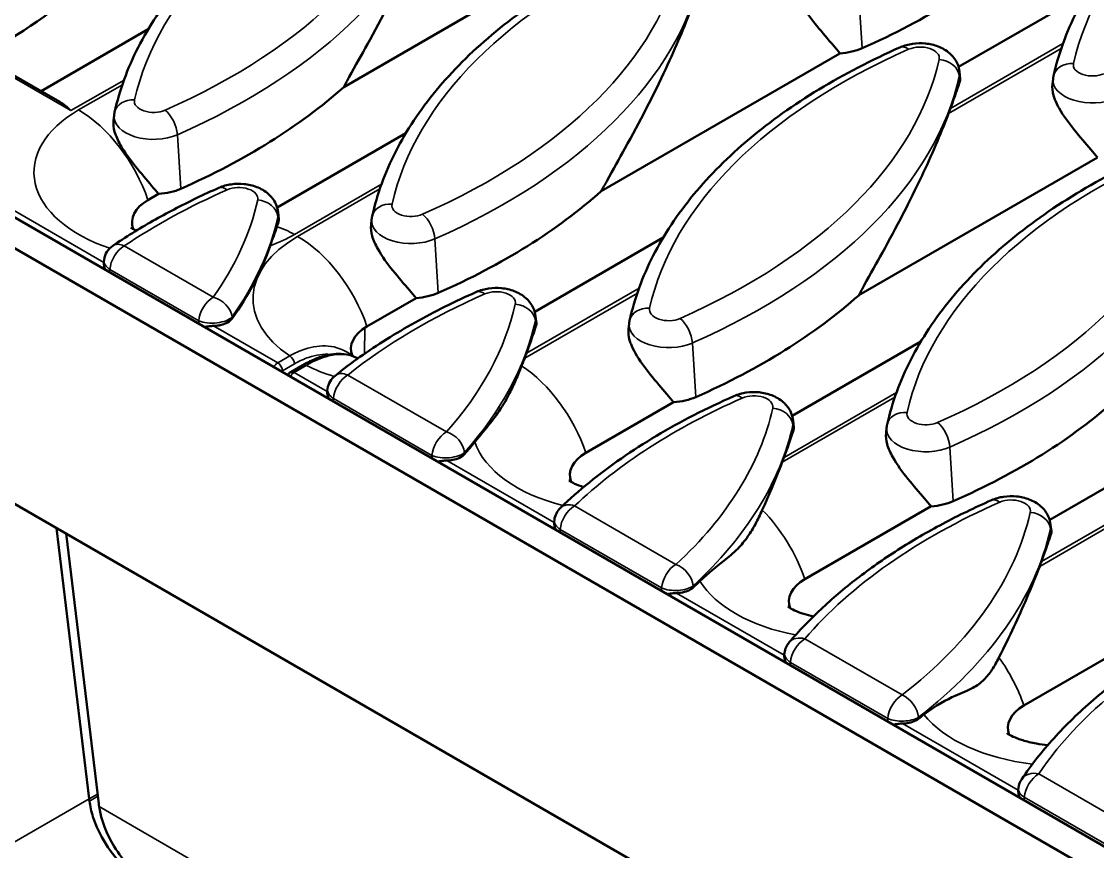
# Model space of a CAD drawing. Header units: millimetres. Extents: x 0 to 1485, y 0 to 1050.
# Drawn here: x 212.15 to 251.63, y 171.01 to 201.47 of the extents above; entities that cross this region are included whole.
import ezdxf

# ---------------------------------------------------------------- set-up
doc = ezdxf.new("R2010")
doc.units = ezdxf.units.MM
doc.header["$LTSCALE"] = 2.5
doc.layers.add('Sichtbar (ISO)', color=7, linetype='Continuous', lineweight=50)
doc.layers.add('Sichtbar schmal (ISO)', color=7, linetype='Continuous', lineweight=35)

msp = doc.modelspace()

# ---------------------------------------------------------------- linework, layer by layer
at = {"layer": 'Sichtbar (ISO)'}
for p, q in [((399.039, 86.231), (43.718, 291.376)), ((42.745, 290.814), (398.067, 85.67)), ((232.735, 204.128), (223.973, 199.069)), ((246.538, 199.806), (251.259, 202.532)), ((213.551, 198.527), (208.748, 201.3)), ((212.866, 198.922), (216.803, 201.195)), ((242.185, 200.306), (233.422, 195.247)), ((246.574, 199.628), (246.599, 199.389)), ((250.003, 199.372), (249.981, 199.167)), ((215.548, 198.035), (215.526, 197.831)), ((221.532, 194.647), (226.253, 197.373)), ((251.634, 196.483), (242.872, 191.424)), ((217.179, 195.147), (216.79, 194.922)), ((221.568, 194.469), (221.593, 194.23)), ((224.997, 194.213), (224.975, 194.009)), ((230.981, 190.824), (235.702, 193.55)), ((215.167, 192.659), (215.178, 192.731)), ((226.628, 191.324), (224.825, 190.283)), ((231.017, 190.646), (231.043, 190.408)), ((234.447, 190.39), (234.425, 190.186)), ((240.431, 187.002), (245.152, 189.727)), ((222.028, 188.609), (222.47, 188.864)), ((223.371, 187.921), (223.381, 187.99)), ((205.294, 187.577), (235.518, 170.127)), ((236.078, 187.501), (232.861, 185.644)), ((240.467, 186.823), (240.492, 186.585)), ((243.896, 186.567), (243.874, 186.363)), ((249.88, 183.179), (254.601, 185.905)), ((245.527, 183.679), (240.896, 181.005)), ((213.428, 182.881), (214.632, 172.94)), ((231.694, 183.114), (231.703, 183.181)), ((249.916, 183.001), (249.942, 182.762)), ((213.784, 182.676), (214.984, 172.763)), ((254.977, 179.856), (248.931, 176.366)), ((240.142, 178.235), (240.15, 178.3)), ((248.725, 173.278), (248.733, 173.34))]:
    msp.add_line(p, q, dxfattribs=at)
for centre, radius, start, end in [((215.92, 192.623), 0.75, 124.0019, 171.7269), ((222.153, 188.392), 0.25, 120, 157.2633), ((224.124, 187.887), 0.75, 128.591, 172.0615), ((232.446, 183.081), 0.75, 133.691, 172.3762), ((240.894, 178.204), 0.75, 139.4229, 172.6758), ((249.477, 173.248), 0.75, 145.9269, 172.9646)]:
    msp.add_arc(centre, radius, start, end, dxfattribs=at)
for centre, major_axis, ratio, start_param, end_param in [((227.445, 212.261), (-25.638, 0), 0.57735, 2.222684, 2.567922), ((192.99, 210.925), (-25.638, 0), 0.57735, 2.331, 2.567922), ((241.998, 201.252), (-1.65, 0), 0.57735, 1.683917, 2.222684), ((202.439, 207.103), (-25.638, 0), 0.57735, 2.222684, 2.567922), ((221.338, 201.294), (25.441, 0), 0.57735, 6.064161, 6.076487), ((216.992, 196.093), (-1.65, 0), 0.57735, 1.683917, 2.222684), ((211.889, 203.28), (-25.638, 0), 0.57735, 2.222684, 2.567922), ((218.204, 194.106), (-2, 0), 0.57735, 5.497787, 6.504343), ((196.333, 196.136), (25.441, 0), 0.57735, 5.894546, 6.084834), ((226.442, 192.271), (-1.65, 0), 0.57735, 1.683917, 2.222684), ((221.338, 199.457), (-25.638, 0), 0.57735, 2.222684, 2.567922), ((226.24, 189.467), (-2, 0), 0.57735, 5.497787, 6.518933), ((205.782, 192.313), (25.441, 0), 0.57735, 6.064161, 6.076487), ((235.891, 188.448), (-1.65, 0), 0.57735, 1.683917, 2.222684), ((230.788, 195.635), (-25.638, 0), 0.57735, 2.222684, 2.567922), ((205.782, 192.313), (-25.441, 0), 0.57735, 2.666594, 2.700171), ((234.275, 184.828), (-2, 0), 0.57735, 5.497787, 6.504343), ((215.232, 188.49), (25.441, 0), 0.57735, 6.064161, 6.076487), ((245.341, 184.625), (-1.65, 0), 0.57735, 1.683917, 2.222684), ((224.681, 184.668), (25.441, 0), 0.57735, 6.064161, 6.076487), ((215.232, 188.49), (-25.441, 0), 0.57735, 2.58257, 2.60097), ((242.31, 180.188), (-2, 0), 0.57735, 5.497787, 6.504343), ((250.345, 175.549), (-2, 0), 0.57735, 5.497787, 6.504343), ((224.681, 184.668), (-25.441, 0), 0.57735, 2.500146, 2.513234), ((218.932, 170.782), (3.362, -5.128), 0.535752, 3.966448, 3.982155)]:
    msp.add_ellipse(centre, major_axis=major_axis, ratio=ratio, start_param=start_param, end_param=end_param, dxfattribs=at)
for points, knots in [([(250.021, 199.482), (250.202, 200.292), (250.494, 201.089), (251.282, 202.636), (251.78, 203.385), (252.963, 204.818), (253.648, 205.503), (255.187, 206.794), (256.041, 207.401), (257.895, 208.526), (258.896, 209.044), (259.958, 209.512)], [2.4844831, 2.4844831, 2.4844831, 2.4844831, 2.6426072, 2.6426072, 2.8007312, 2.8007312, 2.9588553, 2.9588553, 3.1169793, 3.1169793, 3.2751034, 3.2751034, 3.2751034, 3.2751034]), ([(215.566, 198.146), (215.747, 198.955), (216.038, 199.753), (216.827, 201.299), (217.325, 202.049), (218.507, 203.482), (219.193, 204.167), (220.732, 205.458), (221.586, 206.065), (223.44, 207.19), (224.441, 207.708), (225.503, 208.176)], [2.4844831, 2.4844831, 2.4844831, 2.4844831, 2.6426072, 2.6426072, 2.8007312, 2.8007312, 2.9588553, 2.9588553, 3.1169793, 3.1169793, 3.2751034, 3.2751034, 3.2751034, 3.2751034]), ([(227.272, 205.748), (227.034, 205.129), (226.719, 204.372), (225.902, 202.618), (225.374, 201.603), (224.64, 200.27), (224.409, 199.86), (224.108, 199.317), (224.04, 199.193), (223.973, 199.069)], [5.610352, 5.610352, 5.610352, 5.610352, 6.256852, 6.256852, 7.009099, 7.009099, 7.296608, 7.296608, 7.380319, 7.380319, 7.380319, 7.380319]), ([(225.015, 194.323), (225.196, 195.133), (225.488, 195.93), (226.277, 197.477), (226.774, 198.226), (227.957, 199.66), (228.642, 200.344), (230.181, 201.636), (231.035, 202.243), (232.889, 203.367), (233.89, 203.885), (234.952, 204.353)], [2.4844831, 2.4844831, 2.4844831, 2.4844831, 2.6426072, 2.6426072, 2.8007312, 2.8007312, 2.9588553, 2.9588553, 3.1169793, 3.1169793, 3.2751034, 3.2751034, 3.2751034, 3.2751034]), ([(242.185, 200.306), (242.106, 200.401), (242.025, 200.497), (241.745, 200.826), (241.538, 201.063), (241.137, 201.564), (240.94, 201.824), (240.692, 202.267), (240.618, 202.43), (240.533, 202.73), (240.519, 202.868), (240.532, 202.99)], [1.2625413, 1.2625413, 1.2625413, 1.2625413, 1.3515841, 1.3515841, 1.5621044, 1.5621044, 1.7726247, 1.7726247, 1.8811482, 1.8811482, 1.9808775, 1.9808775, 1.9808775, 1.9808775]), ([(236.722, 201.926), (236.483, 201.306), (236.169, 200.55), (235.351, 198.795), (234.824, 197.78), (234.09, 196.447), (233.859, 196.037), (233.558, 195.494), (233.49, 195.37), (233.422, 195.247)], [5.610352, 5.610352, 5.610352, 5.610352, 6.256852, 6.256852, 7.009099, 7.009099, 7.296608, 7.296608, 7.380319, 7.380319, 7.380319, 7.380319]), ([(244.402, 200.53), (244.547, 200.594), (244.697, 200.634), (245.005, 200.68), (245.164, 200.683), (245.479, 200.652), (245.635, 200.617), (245.937, 200.501), (246.084, 200.421), (246.322, 200.207), (246.418, 200.09), (246.53, 199.846), (246.562, 199.739), (246.574, 199.628)], [3.275103, 3.275103, 3.275103, 3.275103, 3.678313, 3.678313, 4.097335, 4.097335, 4.515601, 4.515601, 4.926242, 4.926242, 5.237349, 5.237349, 5.435884, 5.435884, 5.435884, 5.435884]), ([(234.465, 190.5), (234.646, 191.31), (234.937, 192.108), (235.726, 193.654), (236.224, 194.403), (237.406, 195.837), (238.092, 196.521), (239.631, 197.813), (240.485, 198.42), (242.339, 199.545), (243.34, 200.062), (244.402, 200.53)], [2.4844831, 2.4844831, 2.4844831, 2.4844831, 2.6426072, 2.6426072, 2.8007312, 2.8007312, 2.9588553, 2.9588553, 3.1169793, 3.1169793, 3.2751034, 3.2751034, 3.2751034, 3.2751034]), ([(250.003, 199.372), (250.004, 199.379), (250.005, 199.386), (250.007, 199.401), (250.008, 199.409), (250.01, 199.423), (250.011, 199.431), (250.014, 199.445), (250.015, 199.453), (250.018, 199.467), (250.02, 199.475), (250.021, 199.482)], [2.41809785, 2.41809785, 2.41809785, 2.41809785, 2.4313749, 2.4313749, 2.44465196, 2.44465196, 2.45792902, 2.45792902, 2.47120608, 2.47120608, 2.48448314, 2.48448314, 2.48448314, 2.48448314]), ([(246.585, 199.278), (246.557, 199.196), (246.528, 199.111), (246.423, 198.802), (246.337, 198.552), (246.238, 198.28)], [1.2694834, 1.2694834, 1.2694834, 1.2694834, 1.3818929, 1.3818929, 1.6649559, 1.6649559, 1.6649559, 1.6649559]), ([(246.599, 199.389), (246.602, 199.361), (246.6, 199.331), (246.59, 199.293), (246.587, 199.286), (246.585, 199.278)], [1.94452131, 1.94452131, 1.94452131, 1.94452131, 1.9896717, 1.9896717, 2.0005996, 2.0005996, 2.0005996, 2.0005996]), ([(250.072, 198.617), (250.053, 198.666), (250.037, 198.715), (249.983, 198.907), (249.968, 199.045), (249.981, 199.167)], [1.8476198, 1.8476198, 1.8476198, 1.8476198, 1.8811482, 1.8811482, 1.9808775, 1.9808775, 1.9808775, 1.9808775]), ([(251.634, 196.483), (251.556, 196.578), (251.474, 196.674), (251.194, 197.003), (250.988, 197.241), (250.587, 197.741), (250.39, 198.001), (250.168, 198.398), (250.114, 198.508), (250.072, 198.617)], [1.2625413, 1.2625413, 1.2625413, 1.2625413, 1.3515841, 1.3515841, 1.5621044, 1.5621044, 1.7726247, 1.7726247, 1.8476198, 1.8476198, 1.8476198, 1.8476198]), ([(217.179, 195.147), (217.1, 195.242), (217.019, 195.338), (216.739, 195.667), (216.532, 195.904), (216.131, 196.405), (215.934, 196.665), (215.687, 197.108), (215.612, 197.271), (215.527, 197.571), (215.513, 197.709), (215.526, 197.831)], [1.2625413, 1.2625413, 1.2625413, 1.2625413, 1.3515841, 1.3515841, 1.5621044, 1.5621044, 1.7726247, 1.7726247, 1.8811482, 1.8811482, 1.9808775, 1.9808775, 1.9808775, 1.9808775]), ([(215.548, 198.035), (215.549, 198.043), (215.549, 198.05), (215.551, 198.065), (215.552, 198.073), (215.555, 198.087), (215.556, 198.095), (215.559, 198.109), (215.56, 198.117), (215.563, 198.131), (215.564, 198.138), (215.566, 198.146)], [2.41809785, 2.41809785, 2.41809785, 2.41809785, 2.4313749, 2.4313749, 2.44465196, 2.44465196, 2.45792902, 2.45792902, 2.47120608, 2.47120608, 2.48448314, 2.48448314, 2.48448314, 2.48448314]), ([(246.172, 198.103), (245.933, 197.483), (245.618, 196.727), (245.222, 195.876), (245.203, 195.835), (245.184, 195.795)], [5.6103516, 5.6103516, 5.6103516, 5.6103516, 6.2568517, 6.2568517, 6.2889601, 6.2889601, 6.2889601, 6.2889601]), ([(243.915, 186.678), (244.095, 187.487), (244.387, 188.285), (245.176, 189.831), (245.673, 190.581), (246.856, 192.014), (247.541, 192.699), (249.08, 193.99), (249.934, 194.597), (251.788, 195.722), (252.789, 196.24), (253.851, 196.708)], [2.4844831, 2.4844831, 2.4844831, 2.4844831, 2.6426072, 2.6426072, 2.8007312, 2.8007312, 2.9588553, 2.9588553, 3.1169793, 3.1169793, 3.2751034, 3.2751034, 3.2751034, 3.2751034]), ([(219.396, 195.372), (219.541, 195.436), (219.691, 195.476), (219.999, 195.521), (220.158, 195.524), (220.473, 195.493), (220.63, 195.459), (220.931, 195.342), (221.078, 195.262), (221.316, 195.049), (221.412, 194.931), (221.525, 194.687), (221.556, 194.58), (221.568, 194.469)], [3.275103, 3.275103, 3.275103, 3.275103, 3.678313, 3.678313, 4.097335, 4.097335, 4.515601, 4.515601, 4.926242, 4.926242, 5.237349, 5.237349, 5.435884, 5.435884, 5.435884, 5.435884]), ([(245.184, 195.795), (244.756, 194.886), (244.251, 193.917), (243.539, 192.625), (243.308, 192.214), (243.007, 191.671), (242.939, 191.548), (242.872, 191.424)], [6.28896, 6.28896, 6.28896, 6.28896, 7.009099, 7.009099, 7.296608, 7.296608, 7.380319, 7.380319, 7.380319, 7.380319]), ([(215.501, 193.245), (215.735, 193.402), (215.974, 193.557), (216.464, 193.861), (216.714, 194.009), (217.224, 194.3), (217.484, 194.442), (218.015, 194.719), (218.284, 194.854), (218.833, 195.118), (219.112, 195.247), (219.396, 195.372)], [3.0641018, 3.0641018, 3.0641018, 3.0641018, 3.1063021, 3.1063021, 3.1485024, 3.1485024, 3.1907028, 3.1907028, 3.2329031, 3.2329031, 3.2751034, 3.2751034, 3.2751034, 3.2751034]), ([(224.997, 194.213), (224.998, 194.22), (224.999, 194.228), (225.001, 194.243), (225.002, 194.25), (225.004, 194.265), (225.005, 194.272), (225.008, 194.287), (225.009, 194.294), (225.012, 194.309), (225.014, 194.316), (225.015, 194.323)], [2.41809785, 2.41809785, 2.41809785, 2.41809785, 2.4313749, 2.4313749, 2.44465196, 2.44465196, 2.45792902, 2.45792902, 2.47120608, 2.47120608, 2.48448314, 2.48448314, 2.48448314, 2.48448314]), ([(216.164, 193.91), (216.164, 193.91), (216.174, 193.902), (216.225, 193.868), (216.282, 193.834), (216.361, 193.796)], [4.5403855, 4.5403855, 4.5403855, 4.5403855, 4.6434436, 4.6434436, 4.8070865, 4.8070865, 4.8070865, 4.8070865]), ([(221.593, 194.23), (221.596, 194.202), (221.594, 194.173), (221.584, 194.134), (221.581, 194.127), (221.579, 194.119)], [1.94452131, 1.94452131, 1.94452131, 1.94452131, 1.9896717, 1.9896717, 2.0005996, 2.0005996, 2.0005996, 2.0005996]), ([(226.628, 191.324), (226.55, 191.419), (226.469, 191.515), (226.188, 191.844), (225.982, 192.082), (225.581, 192.582), (225.384, 192.843), (225.136, 193.285), (225.061, 193.448), (224.977, 193.748), (224.963, 193.886), (224.975, 194.009)], [1.2625413, 1.2625413, 1.2625413, 1.2625413, 1.3515841, 1.3515841, 1.5621044, 1.5621044, 1.7726247, 1.7726247, 1.8811482, 1.8811482, 1.9808775, 1.9808775, 1.9808775, 1.9808775]), ([(215.165, 192.631), (215.164, 192.601), (215.167, 192.562), (215.188, 192.467), (215.205, 192.412), (215.23, 192.353)], [-0.13808359, -0.13808359, -0.13808359, -0.13808359, -0.09697925, -0.09697925, -0.05367452, -0.05367452, -0.05367452, -0.05367452]), ([(223.656, 188.473), (223.95, 188.707), (224.255, 188.937), (224.887, 189.384), (225.214, 189.601), (225.888, 190.025), (226.236, 190.231), (226.95, 190.629), (227.316, 190.822), (228.068, 191.196), (228.452, 191.376), (228.845, 191.549)], [2.982498, 2.982498, 2.982498, 2.982498, 3.0410191, 3.0410191, 3.0995402, 3.0995402, 3.1580612, 3.1580612, 3.2165823, 3.2165823, 3.2751034, 3.2751034, 3.2751034, 3.2751034]), ([(228.845, 191.549), (228.991, 191.613), (229.14, 191.653), (229.449, 191.698), (229.608, 191.702), (229.923, 191.67), (230.079, 191.636), (230.381, 191.52), (230.527, 191.439), (230.765, 191.226), (230.862, 191.108), (230.974, 190.865), (231.005, 190.758), (231.017, 190.646)], [3.275103, 3.275103, 3.275103, 3.275103, 3.678313, 3.678313, 4.097335, 4.097335, 4.515601, 4.515601, 4.926242, 4.926242, 5.237349, 5.237349, 5.435884, 5.435884, 5.435884, 5.435884]), ([(219.876, 190.57), (219.839, 190.517), (219.784, 190.469), (219.646, 190.389), (219.565, 190.357), (219.388, 190.314), (219.295, 190.302), (219.201, 190.301)], [0, 0, 0, 0, 0.0592432, 0.0592432, 0.1177044, 0.1177044, 0.174322, 0.174322, 0.174322, 0.174322]), ([(231.043, 190.408), (231.046, 190.38), (231.043, 190.35), (231.033, 190.312), (231.031, 190.304), (231.028, 190.296)], [1.94452131, 1.94452131, 1.94452131, 1.94452131, 1.9896717, 1.9896717, 2.0005996, 2.0005996, 2.0005996, 2.0005996]), ([(234.447, 190.39), (234.448, 190.398), (234.449, 190.405), (234.45, 190.42), (234.452, 190.427), (234.454, 190.442), (234.455, 190.449), (234.458, 190.464), (234.459, 190.471), (234.462, 190.486), (234.463, 190.493), (234.465, 190.5)], [2.41809785, 2.41809785, 2.41809785, 2.41809785, 2.4313749, 2.4313749, 2.44465196, 2.44465196, 2.45792902, 2.45792902, 2.47120608, 2.47120608, 2.48448314, 2.48448314, 2.48448314, 2.48448314]), ([(218.859, 190.258), (218.916, 190.269), (218.975, 190.279), (219.092, 190.295), (219.148, 190.3), (219.201, 190.301)], [-0.0641554, -0.0641554, -0.0641554, -0.0641554, -0.03165498, -0.03165498, 0, 0, 0, 0]), ([(231.028, 190.296), (230.958, 190.089), (230.876, 189.845), (230.748, 189.484), (230.716, 189.393), (230.681, 189.298)], [4.2537697, 4.2537697, 4.2537697, 4.2537697, 4.5467408, 4.5467408, 4.6422029, 4.6422029, 4.6422029, 4.6422029]), ([(234.516, 189.636), (234.497, 189.685), (234.48, 189.734), (234.426, 189.925), (234.412, 190.064), (234.425, 190.186)], [1.8476198, 1.8476198, 1.8476198, 1.8476198, 1.8811482, 1.8811482, 1.9808775, 1.9808775, 1.9808775, 1.9808775]), ([(236.078, 187.501), (236, 187.596), (235.918, 187.693), (235.638, 188.021), (235.431, 188.259), (235.03, 188.76), (234.833, 189.02), (234.612, 189.416), (234.558, 189.526), (234.516, 189.636)], [1.2625413, 1.2625413, 1.2625413, 1.2625413, 1.3515841, 1.3515841, 1.5621044, 1.5621044, 1.7726247, 1.7726247, 1.8476198, 1.8476198, 1.8476198, 1.8476198]), ([(224.421, 189.146), (224.311, 189.196), (224.194, 189.232), (223.949, 189.273), (223.822, 189.279), (223.562, 189.264), (223.429, 189.243), (223.159, 189.175), (223.023, 189.129), (222.747, 189.013), (222.608, 188.944), (222.47, 188.864)], [0.3199577, 0.3199577, 0.3199577, 0.3199577, 0.4304934, 0.4304934, 0.5410291, 0.5410291, 0.6515648, 0.6515648, 0.7621005, 0.7621005, 0.8726362, 0.8726362, 0.8726362, 0.8726362]), ([(230.503, 188.835), (230.436, 188.665), (230.365, 188.491), (230.218, 188.154), (230.142, 187.991), (229.961, 187.635), (229.859, 187.455), (229.691, 187.194), (229.637, 187.114), (229.581, 187.037)], [-1.0304781, -1.0304781, -1.0304781, -1.0304781, -0.8584001, -0.8584001, -0.6971156, -0.6971156, -0.498004, -0.498004, -0.4056169, -0.4056169, -0.4056169, -0.4056169]), ([(223.369, 187.895), (223.368, 187.865), (223.371, 187.826), (223.391, 187.731), (223.409, 187.675), (223.434, 187.616)], [-0.13838882, -0.13838882, -0.13838882, -0.13838882, -0.09726147, -0.09726147, -0.05379673, -0.05379673, -0.05379673, -0.05379673]), ([(231.928, 183.624), (232.263, 183.944), (232.617, 184.255), (233.364, 184.861), (233.756, 185.155), (234.575, 185.723), (235.003, 185.998), (235.89, 186.528), (236.35, 186.783), (237.3, 187.271), (237.791, 187.504), (238.295, 187.726)], [2.8998084, 2.8998084, 2.8998084, 2.8998084, 2.9748674, 2.9748674, 3.0499264, 3.0499264, 3.1249854, 3.1249854, 3.2000444, 3.2000444, 3.2751034, 3.2751034, 3.2751034, 3.2751034]), ([(238.295, 187.726), (238.44, 187.79), (238.59, 187.83), (238.898, 187.875), (239.057, 187.879), (239.372, 187.848), (239.529, 187.813), (239.83, 187.697), (239.977, 187.617), (240.215, 187.403), (240.311, 187.285), (240.424, 187.042), (240.455, 186.935), (240.467, 186.823)], [3.275103, 3.275103, 3.275103, 3.275103, 3.678313, 3.678313, 4.097335, 4.097335, 4.515601, 4.515601, 4.926242, 4.926242, 5.237349, 5.237349, 5.435884, 5.435884, 5.435884, 5.435884]), ([(229.581, 187.037), (229.509, 186.935), (229.435, 186.837), (229.18, 186.51), (228.987, 186.286), (228.784, 186.038)], [-0.4056169, -0.4056169, -0.4056169, -0.4056169, -0.2849655, -0.2849655, 0, 0, 0, 0]), ([(240.478, 186.474), (240.47, 186.45), (240.462, 186.427), (240.366, 186.141), (240.259, 185.827), (240.131, 185.476)], [4.7050934, 4.7050934, 4.7050934, 4.7050934, 4.73807, 4.73807, 5.1004325, 5.1004325, 5.1004325, 5.1004325]), ([(240.492, 186.585), (240.495, 186.557), (240.493, 186.527), (240.483, 186.489), (240.481, 186.481), (240.478, 186.474)], [1.94452131, 1.94452131, 1.94452131, 1.94452131, 1.9896717, 1.9896717, 2.0005996, 2.0005996, 2.0005996, 2.0005996]), ([(243.896, 186.567), (243.897, 186.575), (243.898, 186.582), (243.9, 186.597), (243.901, 186.605), (243.903, 186.619), (243.905, 186.627), (243.907, 186.641), (243.908, 186.649), (243.911, 186.663), (243.913, 186.67), (243.915, 186.678)], [2.41809785, 2.41809785, 2.41809785, 2.41809785, 2.4313749, 2.4313749, 2.44465196, 2.44465196, 2.45792902, 2.45792902, 2.47120608, 2.47120608, 2.48448314, 2.48448314, 2.48448314, 2.48448314]), ([(245.527, 183.679), (245.449, 183.774), (245.368, 183.87), (245.087, 184.199), (244.881, 184.436), (244.48, 184.937), (244.283, 185.197), (244.035, 185.64), (243.96, 185.803), (243.876, 186.103), (243.862, 186.241), (243.874, 186.363)], [1.2625413, 1.2625413, 1.2625413, 1.2625413, 1.3515841, 1.3515841, 1.5621044, 1.5621044, 1.7726247, 1.7726247, 1.8811482, 1.8811482, 1.9808775, 1.9808775, 1.9808775, 1.9808775]), ([(228.406, 185.595), (228.361, 185.545), (228.3, 185.5), (228.151, 185.427), (228.065, 185.399), (227.903, 185.369), (227.831, 185.362), (227.758, 185.361)], [0, 0, 0, 0, 0.0590891, 0.0590891, 0.1174976, 0.1174976, 0.1613716, 0.1613716, 0.1613716, 0.1613716]), ([(227.415, 185.318), (227.473, 185.329), (227.532, 185.339), (227.65, 185.355), (227.705, 185.36), (227.758, 185.361)], [-0.06416577, -0.06416577, -0.06416577, -0.06416577, -0.03153571, -0.03153571, -0.00003945, -0.00003945, -0.00003945, -0.00003945]), ([(240.065, 185.299), (240.036, 185.225), (240.007, 185.15), (239.795, 184.61), (239.579, 184.093), (239.331, 183.544)], [5.03864, 5.03864, 5.03864, 5.03864, 5.1143786, 5.1143786, 5.5708105, 5.5708105, 5.5708105, 5.5708105]), ([(232.235, 184.631), (232.235, 184.631), (232.246, 184.622), (232.304, 184.584), (232.365, 184.549), (232.535, 184.47), (232.647, 184.425), (232.778, 184.383)], [4.5403855, 4.5403855, 4.5403855, 4.5403855, 4.6526471, 4.6526471, 4.8181035, 4.8181035, 4.9905333, 4.9905333, 4.9905333, 4.9905333]), ([(247.744, 183.903), (247.89, 183.968), (248.039, 184.008), (248.348, 184.053), (248.507, 184.056), (248.822, 184.025), (248.978, 183.99), (249.28, 183.874), (249.426, 183.794), (249.664, 183.581), (249.761, 183.463), (249.873, 183.219), (249.904, 183.112), (249.916, 183.001)], [3.275103, 3.275103, 3.275103, 3.275103, 3.678313, 3.678313, 4.097335, 4.097335, 4.515601, 4.515601, 4.926242, 4.926242, 5.237349, 5.237349, 5.435884, 5.435884, 5.435884, 5.435884]), ([(240.325, 178.692), (240.679, 179.105), (241.064, 179.507), (241.894, 180.287), (242.338, 180.664), (243.282, 181.392), (243.782, 181.742), (244.832, 182.412), (245.383, 182.733), (246.53, 183.342), (247.127, 183.631), (247.744, 183.903)], [2.8153919, 2.8153919, 2.8153919, 2.8153919, 2.9073342, 2.9073342, 2.9992765, 2.9992765, 3.0912188, 3.0912188, 3.1831611, 3.1831611, 3.2751034, 3.2751034, 3.2751034, 3.2751034]), ([(239.331, 183.544), (239.252, 183.368), (239.169, 183.194), (238.994, 182.867), (238.905, 182.718), (238.688, 182.405), (238.566, 182.26), (238.269, 181.96), (238.099, 181.819), (237.639, 181.451), (237.355, 181.229), (237.044, 180.931)], [-1.096735, -1.096735, -1.096735, -1.096735, -0.939935, -0.939935, -0.786899, -0.786899, -0.59508, -0.59508, -0.361992, -0.361992, 0, 0, 0, 0]), ([(231.692, 183.089), (231.691, 183.059), (231.694, 183.021), (231.715, 182.926), (231.732, 182.87), (231.758, 182.811)], [-0.13868123, -0.13868123, -0.13868123, -0.13868123, -0.09753034, -0.09753034, -0.05391369, -0.05391369, -0.05391369, -0.05391369]), ([(249.927, 182.651), (249.856, 182.439), (249.773, 182.193), (249.651, 181.848), (249.616, 181.752), (249.58, 181.653)], [1.2744847, 1.2744847, 1.2744847, 1.2744847, 1.5601918, 1.5601918, 1.6631773, 1.6631773, 1.6631773, 1.6631773]), ([(249.942, 182.762), (249.945, 182.734), (249.942, 182.705), (249.932, 182.666), (249.93, 182.659), (249.927, 182.651)], [1.94452131, 1.94452131, 1.94452131, 1.94452131, 1.9896717, 1.9896717, 2.0005996, 2.0005996, 2.0005996, 2.0005996]), ([(249.514, 181.476), (249.374, 181.113), (249.212, 180.711), (248.744, 179.621), (248.407, 178.898), (248.028, 178.147), (248.024, 178.139), (248.02, 178.13)], [5.6027703, 5.6027703, 5.6027703, 5.6027703, 5.9848979, 5.9848979, 6.5778784, 6.5778784, 6.5844236, 6.5844236, 6.5844236, 6.5844236]), ([(235.839, 180.454), (235.897, 180.465), (235.956, 180.476), (236.074, 180.491), (236.129, 180.497), (236.182, 180.497)], [-0.0641533, -0.0641533, -0.0641533, -0.0641533, -0.03144681, -0.03144681, -0.00003967, -0.00003967, -0.00003967, -0.00003967]), ([(236.8, 180.7), (236.748, 180.652), (236.68, 180.61), (236.521, 180.545), (236.431, 180.521), (236.286, 180.501), (236.234, 180.498), (236.182, 180.497)], [0, 0, 0, 0, 0.0589687, 0.0589687, 0.117341, 0.117341, 0.148754, 0.148754, 0.148754, 0.148754]), ([(248.856, 173.669), (249.204, 174.183), (249.6, 174.685), (250.478, 175.654), (250.96, 176.123), (252.007, 177.024), (252.571, 177.456), (253.773, 178.279), (254.411, 178.671), (255.755, 179.41), (256.46, 179.757), (257.194, 180.081)], [2.7284851, 2.7284851, 2.7284851, 2.7284851, 2.8378087, 2.8378087, 2.9471324, 2.9471324, 3.0564561, 3.0564561, 3.1657797, 3.1657797, 3.2751034, 3.2751034, 3.2751034, 3.2751034]), ([(240.27, 179.992), (240.27, 179.992), (240.286, 179.98), (240.357, 179.935), (240.422, 179.898), (240.603, 179.817), (240.72, 179.772), (240.964, 179.697), (241.083, 179.666), (241.21, 179.639)], [4.5403855, 4.5403855, 4.5403855, 4.5403855, 4.6697939, 4.6697939, 4.8354214, 4.8354214, 5.0091727, 5.0091727, 5.145858, 5.145858, 5.145858, 5.145858]), ([(240.14, 178.212), (240.139, 178.182), (240.143, 178.143), (240.163, 178.048), (240.181, 177.992), (240.206, 177.933)], [-0.13896503, -0.13896503, -0.13896503, -0.13896503, -0.09779056, -0.09779056, -0.05402709, -0.05402709, -0.05402709, -0.05402709]), ([(248.02, 178.13), (247.939, 177.97), (247.854, 177.816), (247.672, 177.541), (247.579, 177.426), (247.348, 177.195), (247.212, 177.1), (246.867, 176.912), (246.654, 176.83), (246.098, 176.583), (245.71, 176.389), (245.263, 176.034)], [-1.488103, -1.488103, -1.488103, -1.488103, -1.281333, -1.281333, -1.076385, -1.076385, -0.805128, -0.805128, -0.456471, -0.456471, 0, 0, 0, 0]), ([(244.138, 175.663), (244.196, 175.673), (244.256, 175.684), (244.374, 175.7), (244.429, 175.705), (244.482, 175.705)], [-0.06414428, -0.06414428, -0.06414428, -0.06414428, -0.03136998, -0.03136998, -0.00003991, -0.00003991, -0.00003991, -0.00003991]), ([(245.065, 175.879), (245.006, 175.833), (244.933, 175.795), (244.765, 175.737), (244.673, 175.718), (244.545, 175.707), (244.513, 175.706), (244.482, 175.705)], [0, 0, 0, 0, 0.0588718, 0.0588718, 0.1172187, 0.1172187, 0.1363786, 0.1363786, 0.1363786, 0.1363786]), ([(248.305, 175.353), (248.305, 175.353), (248.321, 175.341), (248.392, 175.296), (248.458, 175.259), (248.638, 175.178), (248.756, 175.133), (249.04, 175.046), (249.21, 175.004), (249.527, 174.947), (249.668, 174.928), (249.813, 174.914)], [4.5403855, 4.5403855, 4.5403855, 4.5403855, 4.6697939, 4.6697939, 4.8354214, 4.8354214, 5.0091727, 5.0091727, 5.1974574, 5.1974574, 5.3339781, 5.3339781, 5.3339781, 5.3339781]), ([(248.724, 173.256), (248.723, 173.226), (248.726, 173.188), (248.747, 173.092), (248.764, 173.036), (248.79, 172.977)], [-0.13924341, -0.13924341, -0.13924341, -0.13924341, -0.09804477, -0.09804477, -0.05413822, -0.05413822, -0.05413822, -0.05413822]), ([(214.642, 172.861), (214.668, 172.667), (214.712, 172.473), (214.879, 171.941), (215.038, 171.607), (215.647, 170.648), (216.235, 170.065), (217.406, 169.157), (218.055, 168.756), (218.716, 168.391)], [-1.884353, -1.884353, -1.884353, -1.884353, -1.744361, -1.744361, -1.500302, -1.500302, -1.012185, -1.012185, -0.579579, -0.579579, -0.579579, -0.579579]), ([(214.998, 172.656), (215.07, 172.152), (215.263, 171.661), (215.881, 170.662), (216.325, 170.173), (217.154, 169.448), (217.505, 169.182), (218.046, 168.812), (218.228, 168.693), (218.591, 168.465), (218.771, 168.356), (218.951, 168.25)], [0.000484, 0.000484, 0.000484, 0.000484, 0.367964, 0.367964, 0.784316, 0.784316, 1.049665, 1.049665, 1.180451, 1.180451, 1.306791, 1.306791, 1.306791, 1.306791])]:
    msp.add_open_spline(points, degree=3, knots=knots, dxfattribs=at)
for points in [[(213.551, 198.527), (213.686, 198.449), (213.838, 198.326), (213.965, 198.204)], [(221.52, 193.944), (221.448, 193.731), (221.366, 193.505), (221.275, 193.241)], [(221.579, 194.119), (221.56, 194.063), (221.54, 194.005), (221.52, 193.944)], [(215.165, 192.631), (215.165, 192.64), (215.166, 192.649), (215.167, 192.659)], [(224.2, 189.271), (224.2, 189.271), (224.203, 189.268), (224.209, 189.263)], [(224.209, 189.263), (224.239, 189.242), (224.268, 189.219), (224.297, 189.196)], [(224.421, 189.146), (224.446, 189.134), (224.473, 189.122), (224.501, 189.11)], [(230.615, 189.122), (230.579, 189.028), (230.542, 188.933), (230.503, 188.835)], [(223.369, 187.895), (223.369, 187.903), (223.37, 187.912), (223.371, 187.921)], [(231.692, 183.089), (231.692, 183.098), (231.693, 183.106), (231.694, 183.114)], [(240.14, 178.212), (240.14, 178.219), (240.141, 178.227), (240.142, 178.235)], [(248.724, 173.256), (248.724, 173.263), (248.725, 173.271), (248.725, 173.278)], [(214.984, 172.763), (214.987, 172.739), (214.99, 172.715), (214.993, 172.691)], [(214.993, 172.691), (214.995, 172.679), (214.997, 172.667), (214.998, 172.656)]]:
    msp.add_open_spline(points, degree=3, dxfattribs=at)
at = {"layer": 'Sichtbar schmal (ISO)'}
for p, q in [((242.876, 202.478), (242.999, 200.495)), ((208.38, 201.428), (213.965, 198.204)), ((246.238, 198.28), (250.367, 200.664)), ((250.305, 200.49), (246.172, 198.103)), ((246.565, 199.469), (246.585, 199.278)), ((213.965, 198.204), (215.911, 199.328)), ((215.85, 199.154), (214.247, 198.228)), ((217.871, 197.319), (217.993, 195.336)), ((222.162, 193.658), (225.361, 195.505)), ((215.165, 192.631), (210.498, 195.326)), ((225.3, 195.331), (222.282, 193.589)), ((221.559, 194.31), (221.579, 194.119)), ((227.32, 193.497), (227.443, 191.513)), ((219.183, 191.351), (215.92, 193.235)), ((215.392, 192.371), (218.654, 190.487)), ((234.749, 191.508), (230.615, 189.122)), ((230.681, 189.298), (234.81, 191.682)), ((231.008, 190.488), (231.028, 190.296)), ((221.551, 188.944), (219.201, 190.301)), ((224.739, 189.277), (224.753, 190.239)), ((236.77, 189.674), (236.893, 187.691)), ((221.992, 189.199), (221.551, 188.944)), ((221.727, 188.656), (222.168, 188.911)), ((222.153, 188.597), (222.595, 188.852)), ((221.727, 188.602), (221.727, 188.656)), ((223.369, 187.895), (222.153, 188.597)), ((227.741, 186.411), (224.124, 188.499)), ((223.595, 187.635), (227.212, 185.547)), ((244.199, 187.686), (240.065, 185.299)), ((240.131, 185.476), (244.26, 187.86)), ((240.458, 186.665), (240.478, 186.474)), ((246.219, 185.851), (246.342, 183.868)), ((231.692, 183.089), (227.758, 185.361)), ((249.58, 181.653), (253.709, 184.037)), ((236.165, 181.547), (232.446, 183.694)), ((253.648, 183.863), (249.514, 181.476)), ((231.918, 182.83), (235.637, 180.683)), ((249.907, 182.842), (249.927, 182.651)), ((240.14, 178.212), (236.182, 180.497)), ((244.466, 176.754), (240.894, 178.816)), ((240.366, 177.952), (243.938, 175.89)), ((248.724, 173.256), (244.482, 175.705)), ((252.648, 172.03), (249.477, 173.861)), ((214.941, 173.119), (214.632, 172.94)), ((214.95, 173.041), (214.642, 172.861)), ((248.949, 172.997), (252.12, 171.166)), ((206.428, 168.203), (214.632, 172.94)), ((214.998, 172.656), (234.954, 161.134))]:
    msp.add_line(p, q, dxfattribs=at)
for centre, major_axis, ratio, start_param, end_param in [((275.238, 198.107), (-24.688, 0), 0.57735, 5.364276, 6.154897), ((240.783, 196.771), (-24.688, 0), 0.57735, 5.364276, 6.154897), ((202.439, 209.552), (24.688, 0), 0.57735, 5.364276, 6.154897), ((202.439, 208.993), (25.435, 0), 0.57735, 5.364276, 6.154897), ((250.233, 192.948), (-24.688, 0), 0.57735, 5.364276, 6.154897), ((211.889, 205.729), (24.688, 0), 0.57735, 5.364276, 6.154897), ((211.889, 205.17), (25.435, 0), 0.57735, 5.364276, 6.154897), ((259.682, 189.126), (-24.688, 0), 0.57735, 5.364276, 6.154897), ((244.704, 199.844), (-0.302, 0.686), 0.495359, 5.556196, 6.283185), ((245.129, 200.135), (0.7, 0), 0.57735, 6.154897, 8.505869), ((221.338, 201.907), (24.688, 0), 0.57735, 5.364276, 6.154897), ((245.824, 199.471), (0.732, -0.164), 0.809787, 0.26626, 1.74979), ((250.753, 199.318), (-0.732, 0.164), 0.809787, 4.891383, 6.283185), ((251.448, 199.879), (-0.7, 0), 0.57735, 6.154897, 8.505869), ((221.338, 201.348), (25.435, 0), 0.57735, 5.364276, 6.154897), ((245.129, 199.576), (1.447, 0), 0.57735, 6.154897, 6.345089), ((251.448, 199.32), (-1.447, 0), 0.57735, 6.221282, 8.505869), ((216.298, 197.982), (-0.732, 0.164), 0.809787, 4.891383, 6.283185), ((218.204, 195.943), (-5.597, 0), 0.57735, 5.497787, 7.326583), ((214.247, 194.962), (-2, 3.464), 0.57735, 4.379807, 5.497787), ((216.992, 198.543), (-0.7, 0), 0.57735, 6.154897, 8.505869), ((217.417, 197.609), (0.302, -0.686), 0.495359, 0.931074, 2.414604), ((216.992, 197.984), (-1.447, 0), 0.57735, 6.221282, 8.505869), ((269.132, 185.303), (-24.688, 0), 0.57735, 5.364276, 6.154897), ((230.788, 198.084), (24.688, 0), 0.57735, 5.364276, 6.154897), ((230.788, 197.525), (25.435, 0), 0.57735, 5.364276, 6.154897), ((234.676, 183.967), (24.688, 0), 0.57735, 2.222684, 2.433685), ((219.698, 194.685), (-0.302, 0.686), 0.495359, 5.556196, 6.283185), ((220.123, 194.976), (0.7, 0), 0.57735, 6.154897, 8.505869), ((196.333, 196.748), (24.688, 0), 0.57735, 5.894895, 6.154897), ((220.818, 194.312), (0.732, -0.164), 0.809787, 0.26626, 1.74979), ((225.747, 194.159), (-0.732, 0.164), 0.809787, 4.891383, 6.283185), ((226.442, 194.72), (-0.7, 0), 0.57735, 6.154897, 8.505869), ((196.333, 196.189), (25.435, 0), 0.57735, 5.894895, 6.154897), ((220.123, 194.417), (1.447, 0), 0.57735, 6.154897, 6.345089), ((226.867, 193.786), (0.302, -0.686), 0.495359, 0.931074, 2.414604), ((222.162, 190.392), (2, -3.464), 0.57735, 2.356194, 2.585254), ((226.442, 194.161), (-1.447, 0), 0.57735, 6.221282, 8.505869), ((226.24, 191.304), (-5.597, 0), 0.57735, 5.497787, 6.992408), ((218.204, 195.943), (5.597, 0), 0.57735, 5.293058, 5.497787), ((222.282, 190.323), (2, -3.464), 0.57735, 1.238215, 2.356194), ((215.92, 192.623), (0.375, 0.65), 0.57735, 0.785398, 2.268928), ((215.92, 192.623), (-0.419, 0.622), 0.620312, 5.45592, 6.283185), ((215.92, 192.623), (-0.742, 0.108), 0.569548, 0, 0.864783), ((229.148, 190.863), (-0.302, 0.686), 0.495359, 5.556196, 6.283185), ((229.573, 191.153), (0.7, 0), 0.57735, 6.154897, 8.505869), ((219.183, 190.739), (-0.375, -0.65), 0.57735, 3.926991, 5.410521), ((219.183, 190.739), (-0.612, 0.434), 0.755715, 3.720448, 5.203978), ((244.126, 180.144), (24.688, 0), 0.57735, 2.222684, 2.515289), ((205.782, 192.925), (24.688, 0), 0.57735, 5.808504, 6.154897), ((230.267, 190.489), (0.732, -0.164), 0.809787, 0.26626, 1.74979), ((235.197, 190.337), (-0.732, 0.164), 0.809787, 4.891383, 6.283185), ((235.891, 190.897), (-0.7, 0), 0.57735, 6.154897, 8.505869), ((219.183, 190.739), (0.75, 0.026), 0.445356, 3.914999, 5.871506), ((205.782, 192.366), (25.435, 0), 0.57735, 5.808504, 6.154897), ((229.573, 190.594), (1.447, 0), 0.57735, 6.154897, 6.345089), ((235.891, 190.338), (-1.447, 0), 0.57735, 6.221282, 8.505869), ((236.316, 189.964), (-0.302, 0.686), 0.495359, 4.072667, 5.556196), ((221.992, 188.995), (-0.125, 0.217), 0.57735, 4.014257, 5.497787), ((221.551, 188.74), (-0.125, -0.217), 0.57735, 3.926991, 4.839157), ((221.551, 188.74), (-0.125, 0.217), 0.57735, 4.014257, 5.497787), ((222.595, 188.648), (-0.125, 0.217), 0.57735, 5.497787, 6.283185), ((226.24, 191.304), (5.597, 0), 0.57735, 4.003166, 4.226296), ((230.317, 185.684), (-2, 3.464), 0.57735, 4.379807, 5.431982), ((221.551, 188.74), (0.25, 0), 0.472722, 5.201563, 5.493989), ((222.153, 188.392), (0.125, 0.217), 0.57735, 0.785398, 1.697564), ((222.153, 188.392), (-0.125, 0.217), 0.57735, 5.497787, 6.283185), ((224.124, 187.887), (0.375, 0.65), 0.57735, 0.785398, 2.268928), ((224.124, 187.887), (-0.468, 0.586), 0.661525, 5.404533, 6.283185), ((224.124, 187.887), (-0.743, 0.104), 0.566163, 0, 0.861467), ((253.575, 176.321), (24.688, 0), 0.57735, 2.222684, 2.597979), ((238.597, 187.04), (-0.302, 0.686), 0.495359, 5.556196, 6.283185), ((239.022, 187.331), (0.7, 0), 0.57735, 6.154897, 8.505869), ((215.232, 189.103), (24.688, 0), 0.57735, 5.724453, 6.154897), ((239.717, 186.667), (0.732, -0.164), 0.809787, 0.26626, 1.74979), ((239.022, 186.772), (1.447, 0), 0.57735, 6.154897, 6.345089), ((244.646, 186.514), (-0.732, 0.164), 0.809787, 4.891383, 6.283185), ((245.341, 187.075), (-0.7, 0), 0.57735, 6.154897, 8.505869), ((227.741, 185.798), (-0.375, -0.65), 0.57735, 3.926991, 5.410521), ((227.741, 185.798), (-0.56, 0.499), 0.726223, 3.802681, 5.28621), ((215.232, 188.544), (25.435, 0), 0.57735, 5.724453, 6.154897), ((245.341, 186.516), (-1.447, 0), 0.57735, 6.221282, 8.505869), ((245.766, 186.141), (-0.302, 0.686), 0.495359, 4.072667, 5.556196), ((234.275, 186.665), (-5.597, 0), 0.57735, 0.195236, 1.15551), ((227.741, 185.798), (0.75, 0.019), 0.452604, 3.918993, 5.790106), ((232.446, 183.081), (0.375, 0.65), 0.57735, 0.785398, 2.268928), ((232.446, 183.081), (-0.518, 0.542), 0.698795, 5.34393, 6.283185), ((263.025, 172.499), (24.688, 0), 0.57735, 2.222684, 2.682395), ((248.047, 183.217), (-0.302, 0.686), 0.495359, 5.556196, 6.283185), ((248.472, 183.508), (0.7, 0), 0.57735, 6.154897, 8.505869), ((238.353, 181.044), (-2, 3.464), 0.57735, 4.379807, 5.144462), ((224.681, 185.28), (24.688, 0), 0.57735, 5.642006, 6.154897), ((249.166, 182.844), (0.732, -0.164), 0.809787, 0.26626, 1.74979), ((232.446, 183.081), (-0.743, 0.1), 0.562941, 0, 0.858366), ((224.681, 184.721), (25.435, 0), 0.57735, 5.642006, 6.154897), ((248.472, 182.949), (1.447, 0), 0.57735, 6.154897, 6.345089), ((236.165, 180.934), (-0.375, -0.65), 0.57735, 3.926991, 5.410521), ((236.165, 180.934), (-0.509, 0.551), 0.69233, 3.872162, 5.355692), ((242.31, 182.025), (-5.597, 0), 0.57735, 0.345643, 1.252207), ((236.165, 180.934), (0.75, 0.013), 0.458844, 3.922538, 5.710464), ((272.474, 168.676), (-24.688, 0), 0.57735, 5.364276, 5.910895), ((240.894, 178.204), (-0.57, 0.488), 0.731914, 5.272296, 6.283185), ((240.894, 178.204), (0.375, 0.65), 0.57735, 0.785398, 2.268928), ((240.894, 178.204), (-0.744, 0.096), 0.559839, 0, 0.855431), ((246.388, 176.405), (-2, 3.464), 0.57735, 4.379807, 4.882708), ((244.466, 176.142), (-0.375, -0.65), 0.57735, 3.926991, 5.410521), ((244.466, 176.142), (-0.459, 0.593), 0.654333, 3.930968, 5.414497), ((244.466, 176.142), (0.75, 0.008), 0.464329, 3.925738, 5.631979), ((250.345, 177.386), (5.597, 0), 0.57735, 3.573518, 4.515232), ((249.477, 173.248), (-0.621, 0.42), 0.760564, 5.187506, 6.283185), ((249.477, 173.248), (0.375, 0.65), 0.57735, 0.785398, 2.268928), ((249.477, 173.248), (-0.744, 0.092), 0.556816, 0, 0.852616)]:
    msp.add_ellipse(centre, major_axis=major_axis, ratio=ratio, start_param=start_param, end_param=end_param, dxfattribs=at)
for points in [[(215.377, 192.268), (215.379, 192.285), (215.382, 192.301), (215.384, 192.318)], [(215.384, 192.318), (215.387, 192.335), (215.389, 192.353), (215.392, 192.371)], [(218.654, 190.487), (218.655, 190.468), (218.656, 190.448), (218.656, 190.428)], [(218.656, 190.428), (218.657, 190.41), (218.658, 190.392), (218.658, 190.374)], [(219.876, 190.57), (219.876, 190.59), (219.875, 190.609), (219.874, 190.629)], [(223.581, 187.532), (223.583, 187.548), (223.585, 187.565), (223.588, 187.581)], [(223.588, 187.581), (223.59, 187.599), (223.593, 187.617), (223.595, 187.635)], [(228.406, 185.595), (228.406, 185.615), (228.406, 185.635), (228.405, 185.654)], [(227.212, 185.547), (227.213, 185.527), (227.213, 185.507), (227.214, 185.488)], [(227.214, 185.488), (227.214, 185.47), (227.215, 185.451), (227.215, 185.433)], [(231.911, 182.776), (231.913, 182.794), (231.915, 182.812), (231.918, 182.83)], [(231.904, 182.726), (231.906, 182.743), (231.908, 182.759), (231.911, 182.776)], [(235.637, 180.683), (235.637, 180.663), (235.638, 180.644), (235.638, 180.624)], [(235.638, 180.624), (235.638, 180.606), (235.639, 180.588), (235.639, 180.57)], [(236.8, 180.7), (236.799, 180.72), (236.799, 180.739), (236.799, 180.759)], [(240.353, 177.848), (240.355, 177.865), (240.357, 177.882), (240.359, 177.898)], [(240.359, 177.898), (240.361, 177.916), (240.364, 177.934), (240.366, 177.952)], [(243.938, 175.89), (243.938, 175.871), (243.938, 175.851), (243.938, 175.832)], [(243.938, 175.832), (243.938, 175.814), (243.939, 175.796), (243.939, 175.778)], [(245.065, 175.879), (245.065, 175.898), (245.065, 175.918), (245.065, 175.937)], [(248.936, 172.893), (248.938, 172.909), (248.94, 172.926), (248.943, 172.943)], [(248.943, 172.943), (248.945, 172.961), (248.947, 172.979), (248.949, 172.997)]]:
    msp.add_open_spline(points, degree=3, dxfattribs=at)
for points, knots in [([(224.209, 189.263), (223.975, 189.433), (223.7, 189.535), (223.132, 189.585), (222.842, 189.547), (222.363, 189.389), (222.177, 189.305), (221.992, 189.199)], [-0.6375271, -0.6375271, -0.6375271, -0.6375271, -0.3801896, -0.3801896, -0.1462268, -0.1462268, 0, 0, 0, 0]), ([(222.168, 188.911), (222.341, 189.011), (222.515, 189.09), (222.962, 189.24), (223.232, 189.276), (223.493, 189.254), (223.5, 189.253), (223.508, 189.252)], [0, 0, 0, 0, 0.1462268, 0.1462268, 0.3801896, 0.3801896, 0.3873162, 0.3873162, 0.3873162, 0.3873162]), ([(222.595, 188.852), (222.876, 189.016), (223.155, 189.133), (223.797, 189.292), (224.142, 189.274), (224.421, 189.146)], [-0.8726362, -0.8726362, -0.8726362, -0.8726362, -0.6472839, -0.6472839, -0.3199577, -0.3199577, -0.3199577, -0.3199577])]:
    msp.add_open_spline(points, degree=3, knots=knots, dxfattribs=at)

doc.saveas('drawing.dxf')
